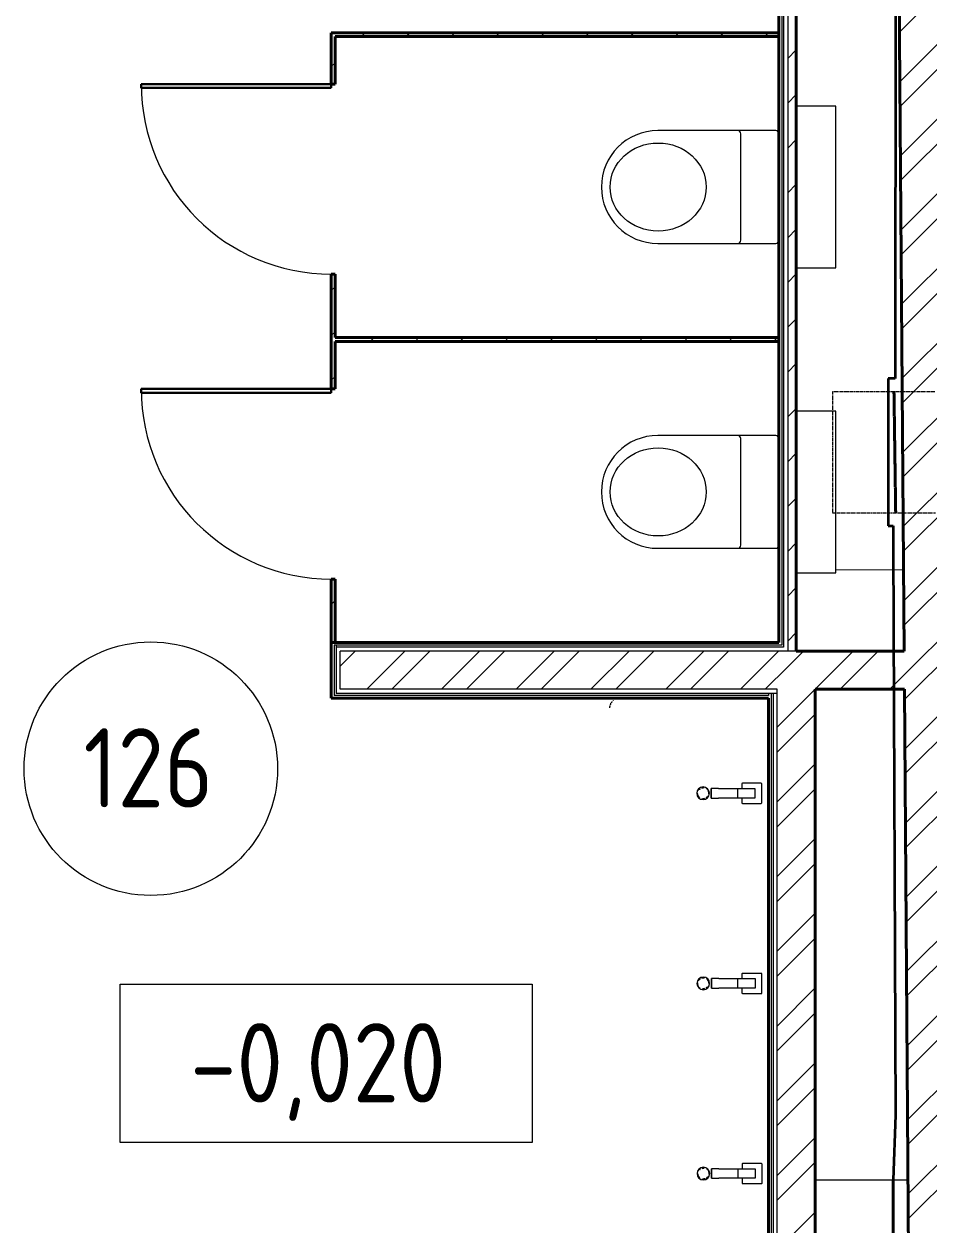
# Model space of a CAD drawing. Header units: millimetres. Extents: x 749182 to 2267578, y 70462 to 311449.
# Drawn here: x 1997729 to 2000584, y 89529 to 93319 of the extents above; entities that cross this region are included whole.
import ezdxf

# ---------------------------------------------------------------- set-up
doc = ezdxf.new("R2010")
doc.units = ezdxf.units.MM
doc.linetypes.add('ADSK_Сверху', pattern=[4.5, 3, -1.5])
for name, color, linetype, lineweight in [('Аннотация', 7, 'Continuous', 9), ('Двери', 7, 'Continuous', 20), ('Марки помещений', 7, 'Continuous', 20), ('Обобщенные модели', 7, 'Continuous', 18), ('отметки', 7, 'Continuous', 20), ('Перекрытие', 7, 'Continuous', 18), ('Сантехника', 7, 'Continuous', 18), ('Стены', 184, 'Continuous', 40), ('Стены внутренние', 7, 'Continuous', 18), ('Стены разрез', 7, 'Continuous', 35), ('Стены штриховка', 7, 'Continuous', 18)]:
    doc.layers.add(name, color=color, linetype=linetype, lineweight=lineweight)
doc.styles.add('GOST Common_2', font='GOST_Common.ttf', dxfattribs={"width": 0.9, "height": 200})
pattern_1 = [(45, (1958220.23, 75616.62), (-117.8655, 117.8655), []), (45, (1958298.8, 75616.62), (-117.8655, 117.8655), [])]
pattern_2 = [(45, (1958220.23, 75616.62), (-70.71068, 70.71068), [])]

# ---------------------------------------------------------------- blocks, each defined once
blk = doc.blocks.new('Существующие стены 2 этаж - Существующие стены 2 этаж-699583-01 План 1-го этажа маркировочный')
at = {"layer": 'Стены', "color": 254, "linetype": 'ADSK_Сверху', "true_color": 0xe8c5d7}
for p, q in [((42253.6, 16541.7), (42259, 16159.6)), ((42259, 16159.6), (42253.6, 16541.7))]:
    blk.add_line(p, q, dxfattribs=at)
blk = doc.blocks.new('Существующие стены 1 эт - Существующие стены 1 эт-653793-01 План 1-го этажа маркировочный')
at = {"layer": 'Стены'}
blk.add_line((42250.6, 13747), (42250.6, 14054.8), dxfattribs=at)
at = {"layer": 'Стены разрез'}
for p, q in [((42258.5, 17729.8), (42258.5, 17604.8)), ((42258.5, 17604.8), (42257.4, 16768.5)), ((42257.4, 16768.5), (42257.4, 16583.7)), ((42257.4, 16583.7), (42235.4, 16583.7)), ((42235.4, 16583.7), (42235.4, 16119.4)), ((42235.4, 16119.4), (42251, 16119.4)), ((42251, 16119.4), (42251, 16060.1)), ((42251, 16060.1), (42258.1, 14259.5)), ((42258.1, 14259.5), (42250.6, 14054.8)), ((42250.6, 14054.8), (42250.6, 12915.7))]:
    blk.add_line(p, q, dxfattribs=at)
blk = doc.blocks.new('Раковина с 2-3 кранами для санузла - 500x1800 3 taps-1592274-01 План 1-го этажа маркировочный')
at = {"layer": 'Сантехника'}
for p, q in [((-764.1, 517.1), (-763.2, 517.9)), ((1018.1, 513.1), (1018.9, 512.2)), ((-490, 203.1), (-460, 203.1)), ((-490, 203.1), (-490, 180.1)), ((-460, 203.1), (-490, 203.1)), ((-460, 180.1), (-460, 203.1)), ((110, 203.6), (140, 203.6)), ((110, 203.6), (110, 180.6)), ((140, 203.6), (110, 203.6)), ((140, 180.6), (140, 203.6)), ((710, 204.1), (740, 204.1)), ((710, 204.1), (710, 181.1)), ((740, 204.1), (710, 204.1)), ((740, 181.1), (740, 204.1)), ((-490, 120.5), (-490, 180.1)), ((-460, 180.1), (-460, 120.5)), ((110, 121), (110, 180.6)), ((140, 180.6), (140, 121)), ((710, 121.5), (710, 181.1)), ((740, 181.1), (740, 121.5)), ((-490, 85.5), (-490, 120.5)), ((-460, 120.5), (-490, 120.5)), ((-460, 120.5), (-460, 85.5)), ((110, 86), (110, 121)), ((140, 121), (110, 121)), ((140, 121), (140, 86)), ((710, 86.5), (710, 121.5)), ((740, 121.5), (710, 121.5)), ((740, 121.5), (740, 86.5)), ((-506.8, 105.2), (-506.8, 45.6)), ((-490, 107.1), (-504.9, 107.1)), ((-490, 65.5), (-490, 85.5)), ((-445.4, 107.1), (-460, 107.1)), ((-460, 85.5), (-460, 65.5)), ((-443.5, 45.6), (-443.5, 105.2)), ((93.2, 105.7), (93.2, 46.1)), ((110, 107.6), (95.1, 107.6)), ((110, 66), (110, 86)), ((154.6, 107.6), (140, 107.6)), ((140, 86), (140, 66)), ((156.5, 46.1), (156.5, 105.7)), ((693.2, 106.2), (693.2, 46.6)), ((710, 108.1), (695.1, 108.1)), ((710, 66.5), (710, 86.5)), ((754.6, 108.1), (740, 108.1)), ((740, 86.5), (740, 66.5)), ((756.5, 46.6), (756.5, 106.2)), ((-505.3, 44.1), (-445, 44.1)), ((-460, 65.5), (-490, 65.5)), ((94.7, 44.6), (155, 44.6)), ((140, 66), (110, 66)), ((694.7, 45.1), (755, 45.1)), ((740, 66.5), (710, 66.5))]:
    blk.add_line(p, q, dxfattribs=at)
at = {"layer": 'Сантехника', "flags": 128}
for points in [[(-775, 494), (-775, 495.2), (-774.9, 496.4), (-774.8, 497.6), (-774.6, 498.8), (-774.4, 500), (-774.1, 501.1)], [(-773.5, 503.4), (-773.1, 504.6), (-772.6, 505.7), (-772.1, 506.8), (-771.6, 507.9)], [(-770.4, 509.9), (-769.8, 510.9), (-769.1, 511.9), (-768.3, 512.9), (-767.6, 513.8)], [(-758.1, 521), (-757, 521.5), (-755.9, 522), (-754.7, 522.4)], [(-752.4, 523.1), (-751.3, 523.3), (-750.1, 523.6), (-748.9, 523.7), (-747.7, 523.9), (-746.5, 524), (-745.3, 524), (-745, 524)], [(995, 524), (996.2, 524), (997.4, 523.9), (998.6, 523.8), (999.8, 523.6), (1001, 523.4), (1002.1, 523.1)], [(1004.4, 522.5), (1005.6, 522.1), (1006.7, 521.6), (1007.8, 521.1), (1008.9, 520.6)], [(1010.9, 519.4), (1011.9, 518.8), (1012.9, 518.1), (1013.9, 517.3), (1014.8, 516.6)], [(1022, 507.1), (1022.5, 506), (1023, 504.9), (1023.4, 503.7)], [(1024.1, 501.4), (1024.3, 500.3), (1024.6, 499.1), (1024.7, 497.9), (1024.9, 496.7), (1025, 495.5), (1025, 494.3)]]:
    blk.add_lwpolyline(points, dxfattribs=at)
at = {"layer": 'Сантехника'}
for centre, radius, start, end in [((-475, 229), 20, 0, 180), ((-475, 229), 20, 180, 360), ((-475, 229), 18.2, 165.1578, 180), ((-475, 229), 18.2, 180, 191.3408), ((-475, 229), 16.3, 175.3673, 180), ((-475, 229), 16.3, 175.3673, 180), ((-475, 229), 16.3, 180, 198.6206), ((-475, 229), 16.3, 180, 198.6206), ((-475, 229), 18.2, 95.8453, 146.6627), ((-475, 229), 18.2, 85.131, 94.1833), ((-475, 229), 18.2, 52.7593, 62.7191), ((-475, 229), 16.3, 36.8749, 45), ((-475, 229), 16.3, 36.8749, 45), ((-475, 229), 18.2, 45, 49.4056), ((-475, 229), 18.2, 28.9833, 39.7338), ((-475, 229), 16.3, 0, 18.6206), ((-475, 229), 16.3, 0, 18.6206), ((-475, 229), 16.3, 355.3673, 360), ((-475, 229), 16.3, 355.3673, 360), ((-475, 229), 18.2, 345.1578, 360), ((-475, 229), 18.2, 0, 11.3408), ((125, 229.5), 20, 0, 180), ((125, 229.5), 20, 180, 360), ((125, 229.5), 18.2, 165.1578, 180), ((125, 229.5), 18.2, 180, 191.3408), ((125, 229.5), 16.3, 175.3673, 180), ((125, 229.5), 16.3, 175.3673, 180), ((125, 229.5), 16.3, 180, 198.6206), ((125, 229.5), 16.3, 180, 198.6206), ((125, 229.5), 18.2, 95.8453, 146.6627), ((125, 229.5), 18.2, 85.131, 94.1833), ((125, 229.5), 18.2, 52.7593, 62.7191), ((125, 229.5), 16.3, 36.8749, 45), ((125, 229.5), 16.3, 36.8749, 45), ((125, 229.5), 18.2, 45, 49.4056), ((125, 229.5), 18.2, 28.9833, 39.7338), ((125, 229.5), 16.3, 0, 18.6206), ((125, 229.5), 16.3, 0, 18.6206), ((125, 229.5), 16.3, 355.3673, 360), ((125, 229.5), 16.3, 355.3673, 360), ((125, 229.5), 18.2, 345.1578, 360), ((125, 229.5), 18.2, 0, 11.3408), ((725, 230), 20, 0, 180), ((725, 230), 20, 180, 360), ((725, 230), 18.2, 165.1578, 180), ((725, 230), 18.2, 180, 191.3408), ((725, 230), 16.3, 175.3673, 180), ((725, 230), 16.3, 175.3673, 180), ((725, 230), 16.3, 180, 198.6206), ((725, 230), 16.3, 180, 198.6206), ((725, 230), 18.2, 95.8453, 146.6627), ((725, 230), 18.2, 85.131, 94.1833), ((725, 230), 18.2, 52.7593, 62.7191), ((725, 230), 16.3, 36.8749, 45), ((725, 230), 16.3, 36.8749, 45), ((725, 230), 18.2, 45, 49.4056), ((725, 230), 18.2, 28.9833, 39.7338), ((725, 230), 16.3, 0, 18.6206), ((725, 230), 16.3, 0, 18.6206), ((725, 230), 16.3, 355.3673, 360), ((725, 230), 16.3, 355.3673, 360), ((725, 230), 18.2, 345.1578, 360), ((725, 230), 18.2, 0, 11.3408), ((-475, 229), 18.2, 208.9833, 219.7338), ((-475, 229), 16.3, 216.8749, 225), ((-475, 229), 16.3, 216.8749, 225), ((-475, 229), 18.2, 225, 229.4056), ((-475, 229), 18.2, 232.7593, 242.7191), ((-475, 229), 18.2, 265.131, 274.1833), ((-475, 229), 18.2, 275.8453, 326.6627), ((125, 229.5), 18.2, 208.9833, 219.7338), ((125, 229.5), 16.3, 216.8749, 225), ((125, 229.5), 16.3, 216.8749, 225), ((125, 229.5), 18.2, 225, 229.4056), ((125, 229.5), 18.2, 232.7593, 242.7191), ((125, 229.5), 18.2, 265.131, 274.1833), ((125, 229.5), 18.2, 275.8453, 326.6627), ((725, 230), 18.2, 208.9833, 219.7338), ((725, 230), 16.3, 216.8749, 225), ((725, 230), 16.3, 216.8749, 225), ((725, 230), 18.2, 225, 229.4056), ((725, 230), 18.2, 232.7593, 242.7191), ((725, 230), 18.2, 265.131, 274.1833), ((725, 230), 18.2, 275.8453, 326.6627), ((-504.9, 105.2), 1.87, 90, 180), ((-504.9, 105.2), 1.87, 120, 150), ((-504.9, 105.2), 1.87, 120, 150), ((-504.9, 105.2), 1.87, 120, 150), ((-445.4, 105.2), 1.87, 0, 90), ((-445.4, 105.2), 1.87, 30, 60), ((-445.4, 105.2), 1.87, 30, 60), ((-445.4, 105.2), 1.87, 30, 60), ((95.1, 105.7), 1.87, 90, 180), ((95.1, 105.7), 1.87, 120, 150), ((95.1, 105.7), 1.87, 120, 150), ((95.1, 105.7), 1.87, 120, 150), ((154.6, 105.7), 1.87, 0, 90), ((154.6, 105.7), 1.87, 30, 60), ((154.6, 105.7), 1.87, 30, 60), ((154.6, 105.7), 1.87, 30, 60), ((695.1, 106.2), 1.87, 90, 180), ((695.1, 106.2), 1.87, 120, 150), ((695.1, 106.2), 1.87, 120, 150), ((695.1, 106.2), 1.87, 120, 150), ((754.6, 106.2), 1.87, 0, 90), ((754.6, 106.2), 1.87, 30, 60), ((754.6, 106.2), 1.87, 30, 60), ((754.6, 106.2), 1.87, 30, 60), ((-505.3, 45.6), 1.49, 180, 270), ((-445, 45.6), 1.49, 270, 360), ((94.7, 46.1), 1.49, 180, 270), ((155, 46.1), 1.49, 270, 360), ((694.7, 46.6), 1.49, 180, 270), ((755, 46.6), 1.49, 270, 360)]:
    blk.add_arc(centre, radius, start, end, dxfattribs=at)
blk = doc.blocks.new('Дверь-Одинарная-Панель - 600 x 2150 мм с_у-1872435-01 План 1-го этажа маркировочный')
at = {"layer": 'Двери', "lineweight": 30}
for p, q in [((300, 606), (288, 606)), ((288, 606), (288, 6)), ((300, 6), (300, 606)), ((288, 6), (300, 6))]:
    blk.add_line(p, q, dxfattribs=at)
at = {"layer": 'Двери'}
blk.add_arc((300, 6), 600, 90, 180, dxfattribs=at)
blk = doc.blocks.new('Туалет подвесной-Moderna R-Laufen - 000 White-1870147-01 План 1-го этажа маркировочный')
at = {"layer": 'Обобщенные модели'}
for p, q in [((-53, 409.3), (-53, 37.4)), ((303, 37.4), (303, 409.3)), ((-43.1, 147.8), (293.1, 147.8))]:
    blk.add_line(p, q, dxfattribs=at)
for centre, radius, start, end in [((125, 409.3), 178, 360, 180), ((-43.1, 157.7), 9.89, 180, 270), ((293.1, 157.7), 9.89, 270, 360), ((-43.1, 37.4), 9.89, 180, 270), ((293.1, 37.4), 9.89, 270, 360)]:
    blk.add_arc(centre, radius, start, end, dxfattribs=at)
blk.add_ellipse((125, 408.3), major_axis=(0, 151.6), ratio=0.916517, dxfattribs=at)
at = {"layer": 'Сантехника'}
for p, q in [((-130, -27.5), (-130, -152.5)), ((380, -152.5), (380, -27.5)), ((-130, -152.5), (380, -152.5))]:
    blk.add_line(p, q, dxfattribs=at)
blk = doc.blocks.new('ADSK_Марка_Помещение_ОдноЗначение - Номер-247393-01 План 1-го этажа маркировочный')
at = {"layer": 'Марки помещений'}
blk.add_circle((0, 0), 4, dxfattribs=at)
blk = doc.blocks.new('Высотные отметки - Рамка-5093-01 План 1-го этажа маркировочный')
at = {"layer": 'Аннотация', "lineweight": 20}
for p, q in [((-6.5, 0), (-6.5, 5)), ((-6.5, 5), (6.5, 5)), ((6.5, 5), (6.5, 0)), ((6.5, 0), (-6.5, 0))]:
    blk.add_line(p, q, dxfattribs=at)

msp = doc.modelspace()

# ---------------------------------------------------------------- hatches: boundary and pattern name
at = {"layer": 'Стены внутренние', "lineweight": 9}
h = msp.add_hatch(dxfattribs=at)
h.set_pattern_fill('FP_7', color=256, style=0, pattern_type=2)
h.set_pattern_definition(pattern_2)
h.paths.add_polyline_path([(2000165.5708, 91339.5807), (2000165.5708, 96040.6773), (2000138.5708, 96040.6773), (2000138.5708, 91339.5807)])
h = msp.add_hatch(dxfattribs=at)
h.set_pattern_fill('FP_1', color=256, style=0, pattern_type=2)
h.set_pattern_definition(pattern_1)
h.paths.add_polyline_path([(2000526.7946, 88514.7183), (2000906.778, 88518.3612), (2000850.5644, 96042.0968), (2000470.575, 96039.2577), (2000526.7674, 88518.3612)])
h = msp.add_hatch(dxfattribs=at)
h.set_pattern_fill('FP_7', color=256, style=0, pattern_type=2)
h.set_pattern_definition(pattern_2)
h.paths.add_polyline_path([(1998710.5708, 91367.5807), (1998710.5708, 91567.5807), (1998698.5708, 91567.5807), (1998698.5708, 91367.5807)])
h.paths.add_polyline_path([(1998698.5708, 92167.5807), (1998710.5708, 92167.5807), (1998710.5708, 92529.5807), (1998698.5708, 92529.5807)])
h.paths.add_polyline_path([(1998698.5708, 93129.5807), (1998710.5708, 93129.5807), (1998710.5708, 93291.5807), (1998698.5708, 93291.5807), (1998698.5708, 93155.4422)])
h = msp.add_hatch(dxfattribs=at)
h.set_pattern_fill('FP_7', color=256, style=0, pattern_type=2)
h.set_pattern_definition(pattern_2)
h.paths.add_polyline_path([(1999320.4024, 93279.5807), (2000110.5708, 93279.5807), (2000110.5708, 93291.5807), (1998710.5708, 93291.5807), (1998710.5708, 93279.5807)])
h = msp.add_hatch(dxfattribs=at)
h.set_pattern_fill('FP_7', color=256, style=0, pattern_type=2)
h.set_pattern_definition(pattern_2)
h.paths.add_polyline_path([(1999556.8549, 92317.5807), (2000110.5708, 92317.5807), (2000110.5708, 92329.5807), (1998710.5708, 92329.5807), (1998710.5708, 92317.5807), (1999397.6597, 92317.5807)])
h = msp.add_hatch(dxfattribs=at)
h.set_pattern_fill('FP_1', color=256, style=0, pattern_type=2)
h.set_pattern_definition(pattern_1)
h.paths.add_polyline_path([(2000119.5708, 91219.5807), (2000138.5708, 91219.5807), (2000138.5708, 91339.5807), (1998726.5708, 91339.5807), (1998726.5708, 91219.5807), (2000110.5708, 91219.5807)])
h = msp.add_hatch(dxfattribs=at)
h.set_pattern_fill('FP_1', color=256, style=0, pattern_type=2)
h.set_pattern_definition(pattern_1)
h.paths.add_polyline_path([(2000506.5852, 91219.5807), (2000505.6886, 91339.5807), (2000138.5708, 91339.5807), (2000138.5708, 91219.5807), (2000505.6886, 91219.5807)])
h = msp.add_hatch(dxfattribs=at)
h.set_pattern_fill('FP_1', color=256, style=0, pattern_type=2)
h.set_pattern_definition(pattern_1)
h.paths.add_polyline_path([(2000225.5708, 89363.5807), (2000225.5708, 91219.5807), (2000105.5708, 91219.5807), (2000105.5708, 89363.5807)])

# ---------------------------------------------------------------- linework, layer by layer
at = {"layer": 'Перекрытие', "linetype": 'ADSK_Сверху'}
for p, q in [((2000602.8049, 92158.3298), (2000279.9411, 92158.3298)), ((2000279.9411, 92158.3298), (2000279.9411, 91776.2621)), ((2000279.9411, 91776.2621), (2000604.6236, 91776.2621))]:
    msp.add_line(p, q, dxfattribs=at)
at = {"layer": 'Перекрытие'}
for p, q in [((2000503.7693, 91596.4692), (2000290.5708, 91595.7948)), ((2000225.5708, 89671.382), (2000518.1526, 89671.382))]:
    msp.add_line(p, q, dxfattribs=at)
at = {"layer": 'Стены внутренние', "lineweight": 40}
for p, q in [((2000110.5708, 96040.6773), (2000110.5708, 91367.5807)), ((2000165.5708, 91339.5807), (2000165.5708, 96040.6773)), ((2000470.575, 96039.2577), (2000505.6886, 91339.5807)), ((1998698.5708, 93291.5807), (1998698.5708, 93129.5807)), ((2000110.5708, 93291.5807), (1998698.5708, 93291.5807)), ((1998710.5708, 93129.5807), (1998710.5708, 93279.5807)), ((1998710.5708, 93279.5807), (2000110.5708, 93279.5807)), ((1998698.5708, 93129.5807), (1998710.5708, 93129.5807)), ((1998710.5708, 92529.5807), (1998698.5708, 92529.5807)), ((1998698.5708, 92529.5807), (1998698.5708, 92167.5807)), ((1998710.5708, 92329.5807), (1998710.5708, 92529.5807)), ((2000110.5708, 92329.5807), (1998710.5708, 92329.5807)), ((1998710.5708, 92167.5807), (1998710.5708, 92317.5807)), ((1998710.5708, 92317.5807), (2000110.5708, 92317.5807)), ((1998698.5708, 92167.5807), (1998710.5708, 92167.5807)), ((1998710.5708, 91567.5807), (1998698.5708, 91567.5807)), ((1998698.5708, 91567.5807), (1998698.5708, 91191.5807)), ((1998710.5708, 91367.5807), (1998710.5708, 91567.5807)), ((1998698.5708, 91367.5807), (2000110.5708, 91367.5807)), ((2000505.6886, 91339.5807), (2000165.5708, 91339.5807)), ((2000225.5708, 89363.5807), (2000225.5708, 91219.5807)), ((2000225.5708, 91219.5807), (2000506.5852, 91219.5807)), ((2000506.5852, 91219.5807), (2000520.4523, 89363.5807)), ((1998698.5708, 91191.5807), (2000077.5708, 91191.5807)), ((2000077.5708, 91191.5807), (2000077.5708, 89391.5807))]:
    msp.add_line(p, q, dxfattribs=at)
at = {"layer": 'Стены штриховка'}
for p, q in [((2000119.5708, 96040.6773), (2000119.5708, 91358.5807)), ((2000125.5708, 96040.6773), (2000125.5708, 91352.5807)), ((2000138.5708, 96040.6773), (2000138.5708, 91339.5807)), ((2000119.5708, 91358.5807), (1998707.5708, 91358.5807)), ((1998707.5708, 91358.5807), (1998707.5708, 91200.5807)), ((1998713.5708, 91358.5807), (1998713.5708, 91206.5807)), ((2000125.5708, 91352.5807), (1998713.5708, 91352.5807)), ((2000165.5708, 91339.5807), (1998726.5708, 91339.5807)), ((1998726.5708, 91219.5807), (1998726.5708, 91339.5807)), ((2000105.5708, 91219.5807), (1998726.5708, 91219.5807)), ((2000105.5708, 89363.5807), (2000105.5708, 91219.5807)), ((2000077.5708, 91200.5807), (1998707.5708, 91200.5807)), ((2000105.5708, 91206.5807), (1998713.5708, 91206.5807)), ((2000077.5708, 91206.5807), (2000077.5708, 91200.5807)), ((2000086.5708, 91206.5807), (2000086.5708, 89382.5807)), ((2000092.5708, 91206.5807), (2000092.5708, 89376.5807))]:
    msp.add_line(p, q, dxfattribs=at)

# ---------------------------------------------------------------- block references
at = {"layer": 'Двери', "rotation": 90}
for p in [(1998704.5708, 92829.5807), (1998704.5708, 91867.5807)]:
    msp.add_blockref('Дверь-Одинарная-Панель - 600 x 2150 мм с_у-1872435-01 План 1-го этажа маркировочный', p, dxfattribs=at)
at = {"layer": 'Марки помещений', "xscale": 99.99999999999993, "yscale": 99.99999999999993, "zscale": 99.99999999999993}
msp.add_blockref('ADSK_Марка_Помещение_ОдноЗначение - Номер-247393-01 План 1-го этажа маркировочный', (1998128.9978, 90969.0919), dxfattribs=at)
at = {"layer": 'отметки', "lineweight": 20, "xscale": 99.99999999999993, "yscale": 99.99999999999993, "zscale": 99.99999999999993}
msp.add_blockref('Высотные отметки - Рамка-5093-01 План 1-го этажа маркировочный', (1998681.8407, 89789.3855), dxfattribs=at)
at = {"layer": 'Сантехника'}
for name, p, rotation in [('Туалет подвесной-Moderna R-Laufen - 000 White-1870147-01 План 1-го этажа маркировочный', (2000138.0708, 92679.5807), 89.9999999999999), ('Туалет подвесной-Moderna R-Laufen - 000 White-1870147-01 План 1-го этажа маркировочный', (2000138.0708, 91717.5807), 89.9999999999999), ('Раковина с 2-3 кранами для санузла - 500x1800 3 taps-1592274-01 План 1-го этажа маркировочный', (2000101.5708, 90166.5807), 90)]:
    msp.add_blockref(name, p, dxfattribs=dict(at, rotation=rotation))
at = {"layer": 'Стены', "color": 254, "linetype": 'ADSK_Сверху', "true_color": 0xe8c5d7}
msp.add_blockref('Существующие стены 2 этаж - Существующие стены 2 этаж-699583-01 План 1-го этажа маркировочный', (1958220.2258, 75616.6187), dxfattribs=at)
at = {"layer": 'Стены', "color": 243, "true_color": 0xbb5389}
msp.add_blockref('Существующие стены 1 эт - Существующие стены 1 эт-653793-01 План 1-го этажа маркировочный', (1958220.2258, 75616.6187), dxfattribs=at)

# ---------------------------------------------------------------- texts
at = {"layer": 'Марки помещений', "lineweight": 9, "insert": (1997916.5906, 91096.817), "char_height": 250, "width": 526.708687, "attachment_point": 1, "style": 'GOST Common_2'}
msp.add_mtext('126', dxfattribs=at)
at = {"layer": 'отметки', "lineweight": 20, "insert": (1998253.1646, 90166.0926), "char_height": 250, "width": 1028.822569, "attachment_point": 1, "line_spacing_factor": 1.022761, "style": 'GOST Common_2'}
msp.add_mtext('-0,020', dxfattribs=at)

doc.saveas('drawing.dxf')
